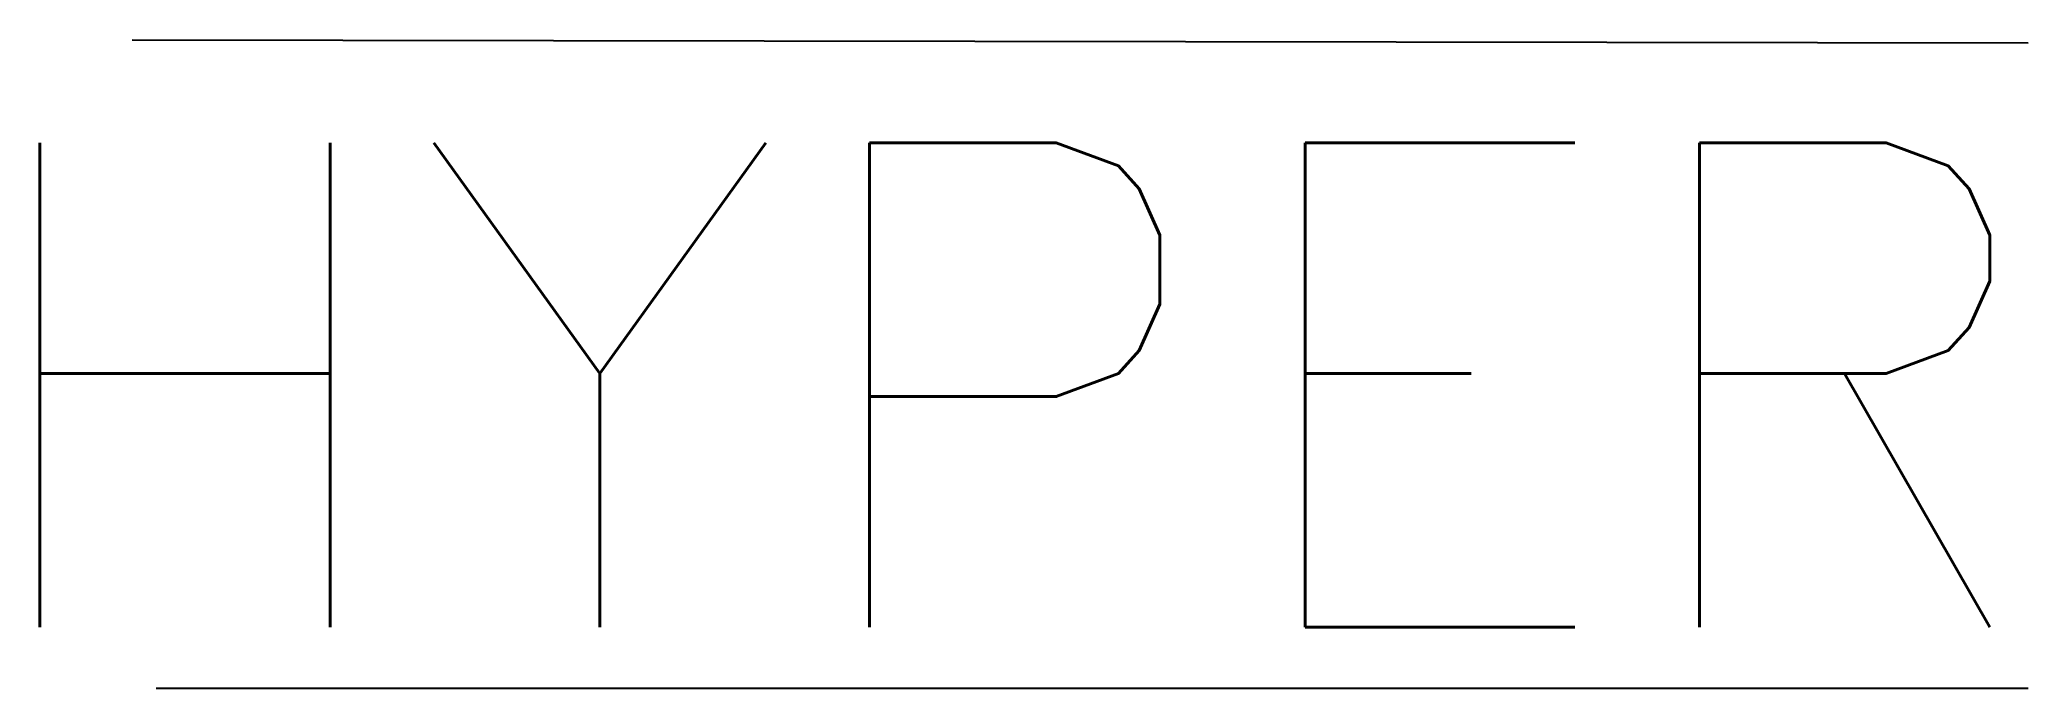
# Model space of a CAD drawing. Extents: x 10.5 to 22.5, y 9.6 to 13.6.
import ezdxf

# ---------------------------------------------------------------- set-up
doc = ezdxf.new("R2010")
doc.units = 0
doc.header["$MEASUREMENT"] = 0
doc.layers.get('0').update_dxf_attribs({"linetype": 'CONTINUOUS'})
doc.styles.get("Standard").update_dxf_attribs({"font": 'txt.shx'})

msp = doc.modelspace()

# ---------------------------------------------------------------- linework, layer by layer
for p, q in [((11.063, 13.556), (22.547, 13.537)), ((11.208, 9.631), (22.547, 9.631))]:
    msp.add_line(p, q)

# ---------------------------------------------------------------- texts
msp.add_text('HYPER', height=2.9319).set_placement((10, 10))

doc.saveas('drawing.dxf')
